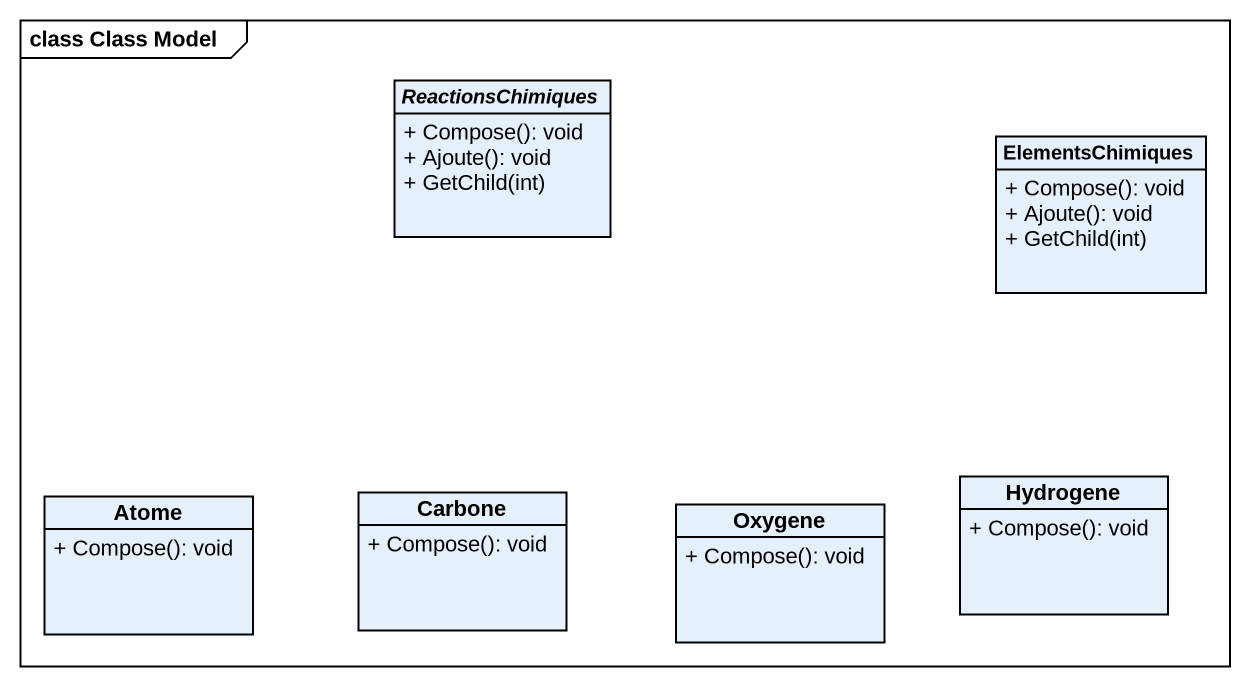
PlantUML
@startuml
mainframe class Class Model
hide circle
hide empty members
skinparam classAttributeIconSize 0
abstract class ReactionsChimiques {
  + Compose(): void
  + Ajoute(): void
  + GetChild(int)
}
class ElementsChimiques {
  + Compose(): void
  + Ajoute(): void
  + GetChild(int)
}
class Carbone {
  + Compose(): void
}
class Hydrogene {
  + Compose(): void
}
class Atome {
  + Compose(): void
}
class Oxygene {
  + Compose(): void
}
@enduml
